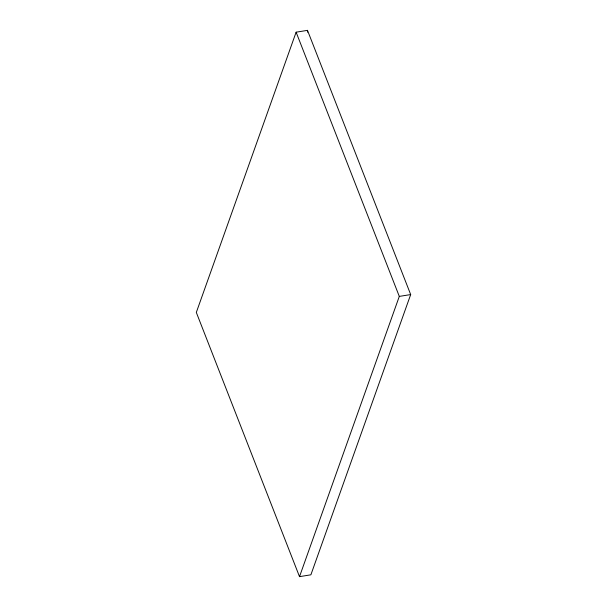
<?xml version="1.0" encoding="UTF-8"?>
<svg xmlns="http://www.w3.org/2000/svg" width="607" height="607" viewBox="0 0 607 607"><rect width="100%" height="100%" fill="white"/><g stroke="black" fill="none" stroke-linecap="round" stroke-linejoin="round"><path stroke-width="0.91" d="M296.117 32.186L196.319 312.43L299.509 576.65L310.883 574.814L410.681 294.57L307.491 30.35L296.117 32.186L399.3 296.398L299.509 576.65M399.3 296.398L410.681 294.57M307.491 30.35L307.643 32.232"/></g></svg>
